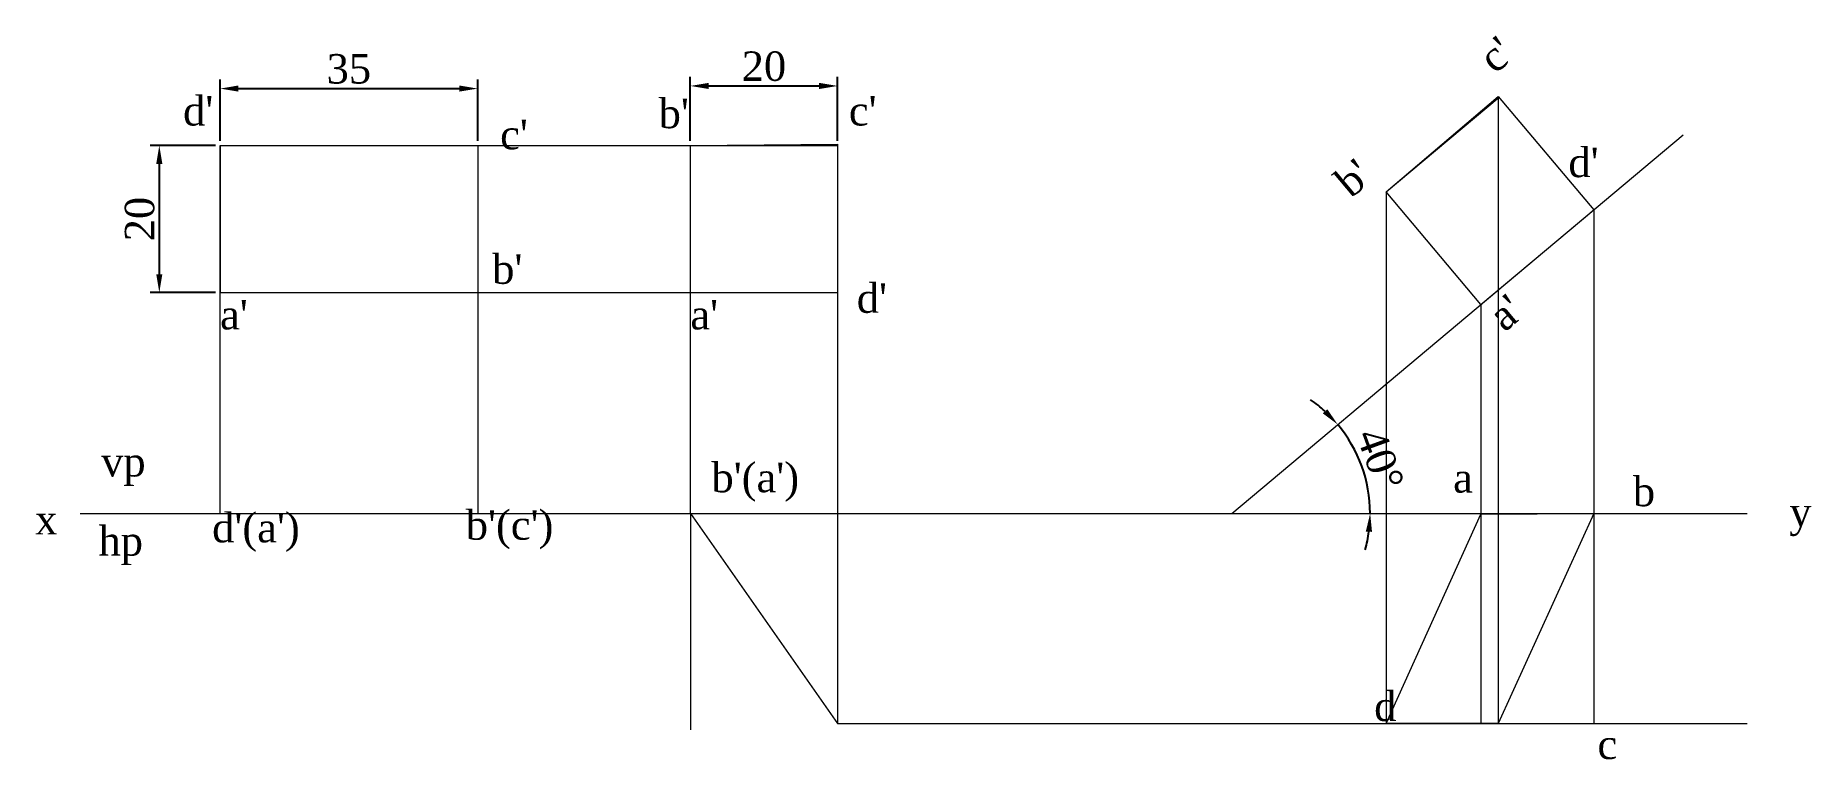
# Paper-space layout 'Layout13' of a CAD drawing. Header units: millimetres. Extents: x 16 to 258, y 67 to 165.
import ezdxf

# ---------------------------------------------------------------- set-up
doc = ezdxf.new("R2010")
doc.units = ezdxf.units.MM
doc.layers.add('Projection line', color=5, linetype='Continuous', lineweight=5)
doc.layers.add('X Y line', color=1, linetype='Continuous', lineweight=15)
doc.styles.get("Standard").update_dxf_attribs({"font": 'times.ttf', "height": 4})
doc.dimstyles.new('ISO-25', dxfattribs={"dimtxt": 4, "dimasz": 2.5, "dimexe": 1.25, "dimexo": 0.625, "dimtad": 1, "dimtoh": 1, "dimtxsty": 'Standard', "dimcen": 2.5, "dimadec": 0, "dimazin": 0, "dimtfac": 1, "dimtmove": 0, "dimatfit": 3, "dimfxl": 1, "dimarcsym": 0})

# ---------------------------------------------------------------- blocks, each defined once
blk = doc.blocks.new('*D80')
at = {"layer": 'Defpoints', "color": 0, "transparency": 16777216}
for p in [(41.53, 150.42), (33.28, 130.42), (41.53, 130.42)]:
    blk.add_point(p, dxfattribs=at)
at = {"layer": 'Projection line', "color": 0, "lineweight": -2, "transparency": 16777216}
for p, q in [((40.91, 150.42), (32.03, 150.42)), ((33.28, 147.92), (33.28, 132.92)), ((40.91, 130.42), (32.03, 130.42))]:
    blk.add_line(p, q, dxfattribs=at)
at = {"layer": 'Projection line', "color": 0, "transparency": 16777216}
for points in [[(32.86, 147.92), (33.69, 147.92), (33.28, 150.42)], [(32.86, 132.92), (33.69, 132.92), (33.28, 130.42)]]:
    blk.add_solid(points, dxfattribs=at)
at = {"layer": 'Projection line', "color": 0, "transparency": 16777216, "insert": (30.62, 140.42), "char_height": 4, "attachment_point": 5, "rotation": 90}
blk.add_mtext('20', dxfattribs=at)
blk = doc.blocks.new('*D81')
at = {"layer": 'Defpoints', "color": 0, "transparency": 16777216}
for p in [(76.53, 158.15), (41.53, 150.42), (76.53, 150.42)]:
    blk.add_point(p, dxfattribs=at)
at = {"layer": 'Projection line', "color": 0, "lineweight": -2, "transparency": 16777216}
for p, q in [((41.53, 151.04), (41.53, 159.4)), ((76.53, 151.04), (76.53, 159.4)), ((44.03, 158.15), (74.03, 158.15))]:
    blk.add_line(p, q, dxfattribs=at)
at = {"layer": 'Projection line', "color": 0, "transparency": 16777216}
for points in [[(44.03, 158.57), (44.03, 157.74), (41.53, 158.15)], [(74.03, 158.57), (74.03, 157.74), (76.53, 158.15)]]:
    blk.add_solid(points, dxfattribs=at)
at = {"layer": 'Projection line', "color": 0, "transparency": 16777216, "insert": (59.03, 160.81), "char_height": 4, "attachment_point": 5}
blk.add_mtext('35', dxfattribs=at)
blk = doc.blocks.new('*D82')
at = {"layer": 'Defpoints', "color": 0, "transparency": 16777216}
for p in [(125.42, 158.51), (105.42, 150.42), (125.42, 150.42)]:
    blk.add_point(p, dxfattribs=at)
at = {"layer": 'Projection line', "color": 0, "lineweight": -2, "transparency": 16777216}
for p, q in [((105.42, 151.04), (105.42, 159.76)), ((125.42, 151.04), (125.42, 159.76)), ((107.92, 158.51), (122.92, 158.51))]:
    blk.add_line(p, q, dxfattribs=at)
at = {"layer": 'Projection line', "color": 0, "transparency": 16777216}
for points in [[(107.92, 158.93), (107.92, 158.09), (105.42, 158.51)], [(122.92, 158.93), (122.92, 158.09), (125.42, 158.51)]]:
    blk.add_solid(points, dxfattribs=at)
at = {"layer": 'Projection line', "color": 0, "transparency": 16777216, "insert": (115.42, 161.17), "char_height": 4, "attachment_point": 5}
blk.add_mtext('20', dxfattribs=at)
blk = doc.blocks.new('*D83')
at = {"layer": 'Defpoints', "color": 0, "transparency": 16777216}
for p in [(240.29, 151.84), (197.27, 104.75), (22.51, 100.42), (179, 100.42), (248.99, 100.42)]:
    blk.add_point(p, dxfattribs=at)
at = {"layer": 'Projection line', "color": 0, "lineweight": -2, "transparency": 16777216}
for start, end in [(47.6352, 55.2704), (0, 40), (344.7296, 352.3648)]:
    blk.add_arc((179, 100.42), 18.77, start, end, dxfattribs=at)
at = {"layer": 'Projection line', "color": 0, "transparency": 16777216}
for points in [[(191.95, 114.58), (191.35, 114), (193.38, 112.49)], [(197.19, 97.95), (198.03, 97.9), (197.78, 100.42)]]:
    blk.add_solid(points, dxfattribs=at)
at = {"layer": 'Projection line', "color": 0, "transparency": 16777216, "insert": (199.14, 107.75), "char_height": 4, "attachment_point": 5, "rotation": 290}
blk.add_mtext('40°', dxfattribs=at)

psp = doc.layouts.new('Layout13')

# ---------------------------------------------------------------- linework, layer by layer
at = {"layer": 'Projection line'}
for p, q in [((199.968, 144.12), (215.188, 157.096)), ((199.968, 144.12), (215.289, 156.975)), ((215.188, 157.096), (228.145, 141.654)), ((215.188, 156.891), (215.188, 71.858)), ((41.533, 100.42), (41.533, 150.42)), ((41.533, 150.42), (76.533, 150.42)), ((41.533, 150.42), (41.533, 130.42)), ((76.533, 150.42), (76.533, 100.42)), ((76.533, 150.42), (125.422, 150.42)), ((105.422, 150.42), (125.422, 150.576)), ((105.422, 100.42), (105.422, 150.42)), ((125.422, 150.576), (125.422, 100.42)), ((179.003, 100.42), (240.286, 151.843)), ((212.824, 128.799), (199.968, 144.12)), ((199.968, 144.12), (199.968, 71.858)), ((212.824, 128.799), (228.145, 141.654)), ((228.145, 141.654), (228.145, 71.858)), ((41.533, 130.42), (76.533, 130.42)), ((76.533, 130.42), (125.422, 130.42)), ((212.824, 128.799), (212.824, 71.858)), ((105.422, 100.42), (105.422, 71.015)), ((105.422, 100.42), (125.422, 71.858)), ((125.422, 100.42), (125.422, 71.858)), ((199.968, 71.858), (212.824, 100.328)), ((212.824, 100.328), (228.145, 100.42)), ((228.145, 100.42), (215.188, 71.858)), ((125.422, 71.858), (248.994, 71.858)), ((215.188, 71.858), (199.968, 71.858))]:
    psp.add_line(p, q, dxfattribs=at)
at = {"layer": 'X Y line'}
psp.add_line((22.509, 100.42), (248.994, 100.42), dxfattribs=at)

# ---------------------------------------------------------------- texts
at = {"layer": 'Projection line'}
for s, p in [("c'", (214.722, 160.041)), ("b'", (195.156, 143.155)), ("a'", (216.038, 124.969))]:
    psp.add_text(s, height=4, rotation=40, dxfattribs=at).set_placement(p)
for s, p in [("d'", (36.508, 153.132)), ("b'", (101.115, 152.774)), ("c'", (126.958, 153.132)), ("c'", (79.579, 149.905)), ("d'", (224.71, 146.115)), ("b'", (78.502, 131.617)), ("d'", (128.035, 127.672)), ("a'", (41.533, 125.42)), ("a'", (105.422, 125.42)), ("b'(a')", (108.294, 103.288)), ('a', (209.053, 103.241)), ('b', (233.468, 101.393)), ("d'(a')", (40.456, 96.475)), ("b'(c')", (74.913, 96.834)), ('d', (198.325, 72.197)), ('c', (228.659, 67.023))]:
    psp.add_text(s, height=4, dxfattribs=at).set_placement(p)
at = {"layer": 'X Y line'}
for s, p in [('vp', (25.381, 105.44)), ('y', (254.737, 98.627)), ('x', (16.408, 97.551)), ('hp', (25.022, 94.682))]:
    psp.add_text(s, height=4, dxfattribs=at).set_placement(p)

# ---------------------------------------------------------------- dimensions: what is measured, and where the dimension line sits
at = {"layer": 'Projection line'}
for base, p1, p2, picture, middle in [((76.533, 158.153), (41.533, 150.42), (76.533, 150.42), '*D81', (59.033, 160.812)), ((125.422, 158.511), (105.422, 150.42), (125.422, 150.42), '*D82', (115.422, 161.171))]:
    dim = psp.add_linear_dim(base=base, p1=p1, p2=p2, dimstyle='ISO-25', dxfattribs=at)
    dim.commit()
    dim.dimension.update_dxf_attribs({"geometry": picture, "text_midpoint": middle})
dim = psp.add_angular_dim_2l(base=(197.271, 104.749), line1=((179.003, 100.42), (240.286, 151.843)), line2=((22.509, 100.42), (248.994, 100.42)), dimstyle='ISO-25', dxfattribs=at)
dim.commit()
dim.dimension.update_dxf_attribs({"geometry": '*D83', "text_midpoint": (199.144, 107.75)})
dim = psp.add_linear_dim(base=(33.277, 130.42), p1=(41.533, 150.42), p2=(41.533, 130.42), angle=90, dimstyle='ISO-25', dxfattribs=at)
dim.commit()
dim.dimension.update_dxf_attribs({"geometry": '*D80', "text_midpoint": (30.618, 140.42)})

doc.saveas('drawing.dxf')
